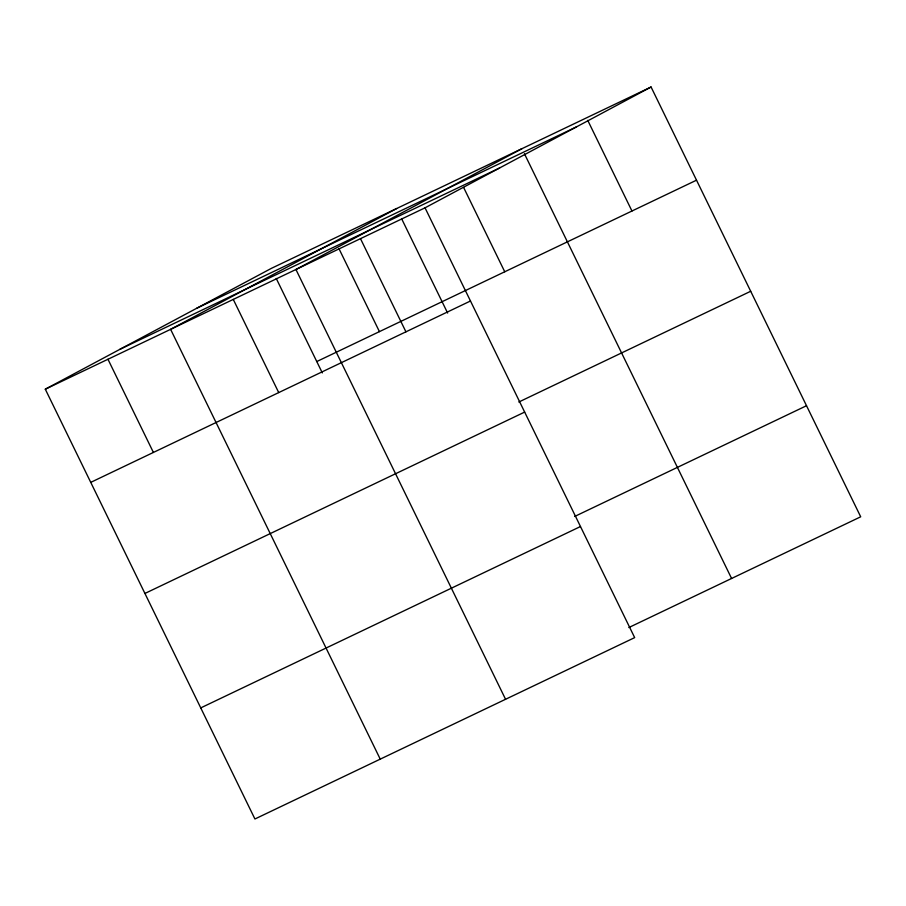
<?xml version="1.0" encoding="UTF-8"?>
<svg xmlns="http://www.w3.org/2000/svg" width="906" height="906" viewBox="0 0 906 906"><rect width="100%" height="100%" fill="white"/><g stroke="black" fill="none" stroke-linecap="round" stroke-linejoin="round"><path stroke-width="1.36" d="M651.074 87.01L425.039 207.825L634.664 637.62L254.926 818.99L45.3 389.195L271.336 268.38L651.074 87.01L860.7 516.805L628.832 627.552M396.647 208.527L170.611 329.342L380.237 759.137M521.958 148.675L295.934 269.49L505.559 699.285M196.738 308.244L576.488 126.885M119.886 349.32L499.636 167.961M45.3 389.195L425.039 207.825M316.772 361.551L696.521 180.181M90.747 482.366L470.486 300.996M518.821 402.015L750.7 291.268M144.926 593.453L524.665 412.083M574.653 516.465L806.521 405.718M200.747 707.903L580.486 526.533M587.745 120.362L631.958 211.019M524.415 153.714L731.584 578.47M463.6 187.417L504.744 271.777M401.562 218.606L447.632 313.057M360.486 238.652L405.933 331.822M338.901 248.527L379.433 331.63M276.239 278.448L322.31 372.91M233.272 299.41L278.72 392.581M107.961 359.263L153.397 452.434"/></g></svg>
